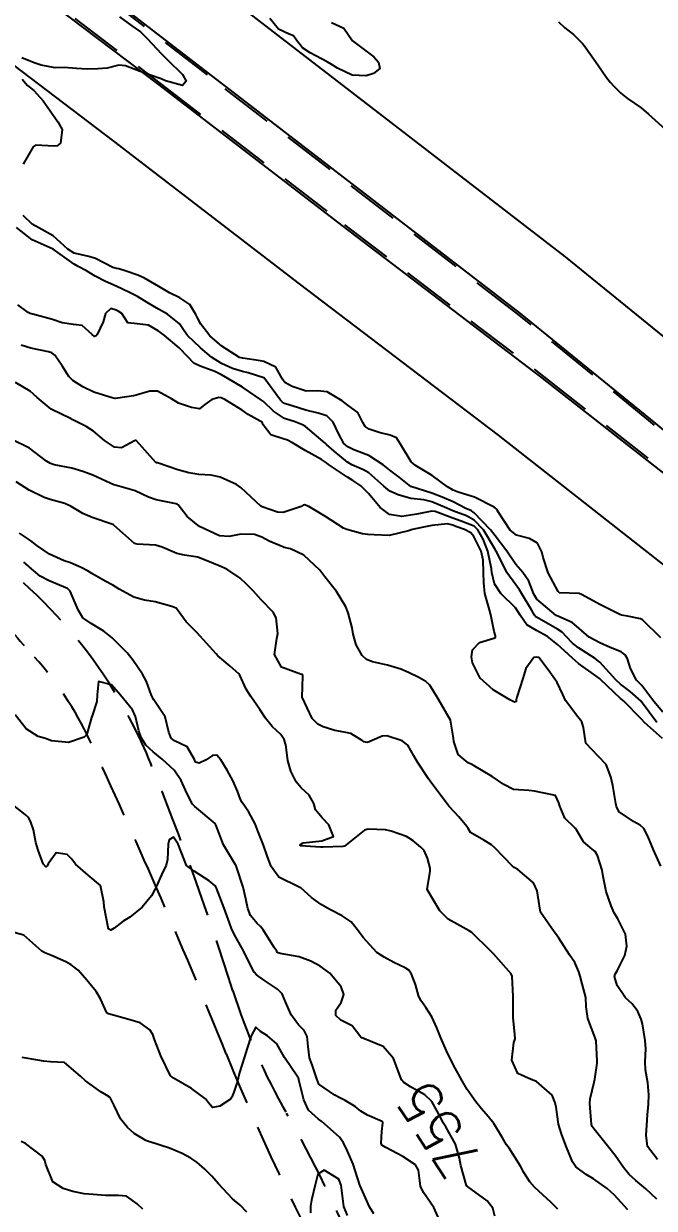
# Model space of a CAD drawing. Header units: metres. Extents: x 298520 to 308411, y 7433745 to 7450750.
# Drawn here: x 302955.8 to 303015.2, y 7440633.1 to 7440744.9 of the extents above; entities that cross this region are included whole.
import ezdxf
from ezdxf.enums import TextEntityAlignment as Align

# ---------------------------------------------------------------- set-up
doc = ezdxf.new("R2010")
doc.units = ezdxf.units.M
doc.header["$LTSCALE"] = 10
doc.linetypes.add('DASHED', pattern=[0.75, 0.5, -0.25])
for name, color, linetype in [('Canteiro', 45, 'DASHED'), ('Cotas', 45, 'Continuous'), ('Curvas de Nivel 1m', 11, 'Continuous'), ('Curvas de Nivel 5m', 15, 'Continuous'), ('Vias Primárias', 230, 'Continuous'), ('Vias Secundárias', 230, 'DASHED')]:
    doc.layers.add(name, color=color, linetype=linetype)
doc.styles.add('Style-STANDARD', font='STANDARD.shx')

msp = doc.modelspace()

# ---------------------------------------------------------------- linework, layer by layer
at = {"layer": 'Canteiro'}
msp.add_lwpolyline([(303015.27, 7440707), (303002.5, 7440717.37), (302973.1, 7440740.04), (302960.94, 7440749.43), (302932.6, 7440770.65), (302912.69, 7440785.99), (302895.19, 7440800.14), (302885.2, 7440808.52)], dxfattribs=at)
msp.add_lwpolyline([(302885.31, 7440804.96, 0.014303), (302916.52, 7440779.78), (302941.96, 7440759.8), (302954.62, 7440749.9), (302968.5, 7440739.36), (302986.02, 7440725.9), (303004.79, 7440711.59), (303019.58, 7440699.98, -0.0172)], format="xyb", dxfattribs=at)
at = {"layer": 'Curvas de Nivel 1m', "flags": 128}
for points, elevation in [([(303006.21, 7440745.04), (303006.81, 7440744.49), (303007.63, 7440743.85), (303008.48, 7440743), (303008.62, 7440742.83), (303008.79, 7440742.61), (303009.93, 7440740.99), (303010.75, 7440739.81), (303011.11, 7440739.34), (303011.43, 7440738.97), (303012.1, 7440738.32), (303012.73, 7440737.83), (303013.99, 7440736.94), (303014.71, 7440736.34), (303016.27, 7440734.91)], 764), ([(303015.87, 7440686.91), (303014.14, 7440688.62), (303013.93, 7440688.72), (303012.72, 7440688.95), (303012.14, 7440689.05), (303011.99, 7440689.11), (303010.16, 7440690.03), (303008.39, 7440691), (303008.17, 7440691.11), (303006.31, 7440691.16), (303006.18, 7440691.3), (303005.22, 7440693.04), (303004.75, 7440694.51), (303004.64, 7440695.05), (303004.23, 7440695.85), (303003.48, 7440696.3), (303002.24, 7440696.6), (303001.65, 7440697.09), (303000.46, 7440698.9), (303000.34, 7440699.1), (303000.26, 7440699.16), (303000.13, 7440699.24), (302998.28, 7440700.18), (302996.75, 7440700.68), (302996.29, 7440700.86), (302995.74, 7440701.16), (302994.3, 7440702.24), (302992.72, 7440703.19), (302992.32, 7440703.53), (302991.3, 7440705.21), (302990.93, 7440705.79), (302990.35, 7440706.06), (302989.29, 7440706.29), (302988.36, 7440706.62), (302987.97, 7440706.86), (302987.76, 7440707.25), (302987.29, 7440708.17), (302986.38, 7440708.86), (302985.81, 7440709.28), (302984.4, 7440710.14), (302983.48, 7440710.22), (302982.4, 7440710.21), (302981.1, 7440710.63), (302980.41, 7440711.03), (302980.19, 7440711.34), (302979.55, 7440712.47), (302978.43, 7440713), (302978.12, 7440713.05), (302976.43, 7440713.31), (302976.14, 7440713.39), (302974.45, 7440714.44), (302973.33, 7440715.42), (302972.47, 7440716.53), (302972.16, 7440717.11), (302972.02, 7440717.44), (302971.43, 7440718.39), (302970.5, 7440718.99), (302969.52, 7440719.47), (302968.51, 7440720.07), (302967.17, 7440720.85), (302966.53, 7440721.15), (302965.43, 7440721.52), (302964.74, 7440721.73), (302964.54, 7440721.77), (302964.19, 7440721.88), (302962.54, 7440722.71), (302961.91, 7440722.92), (302960.55, 7440723.23), (302959.95, 7440723.59), (302958.57, 7440724.85), (302957.19, 7440725.61), (302956.59, 7440725.96), (302955.72, 7440726.76)], 764), ([(303016.04, 7440679.91), (303015.2, 7440680.92), (303014.07, 7440682.42), (303013.82, 7440682.68), (303013.56, 7440682.94), (303013.01, 7440684.03), (303012.72, 7440684.95), (303012.49, 7440685.33), (303012.11, 7440685.6), (303011.07, 7440686.01), (303010.12, 7440686.46), (303009.11, 7440686.99), (303008.13, 7440687.82), (303007.5, 7440688.37), (303006.14, 7440688.96), (303005.99, 7440689.03), (303004.17, 7440690.58), (303003.87, 7440691.05), (303003.4, 7440692.28), (303002.85, 7440693.07), (303002.2, 7440693.85), (303001.33, 7440695.09), (303000.24, 7440696.55), (302999.8, 7440697.1), (302998.26, 7440698.73), (302998.02, 7440698.89), (302997.47, 7440699.13), (302996.27, 7440699.75), (302995.23, 7440700.21), (302994.28, 7440700.56), (302992.29, 7440701.19), (302991.18, 7440702.09), (302990.31, 7440702.75), (302989.68, 7440703.23), (302988.33, 7440704.12), (302986.92, 7440704.67), (302986.34, 7440704.94), (302985.98, 7440705.27), (302985.49, 7440706.14), (302984.96, 7440707.28), (302984.37, 7440707.88), (302983.56, 7440708.11), (302982.37, 7440708.42), (302981.69, 7440708.63), (302980.38, 7440709.04), (302980.19, 7440709.15), (302980, 7440709.34), (302978.76, 7440711.01), (302978.51, 7440711.36), (302978.47, 7440711.41), (302978.41, 7440711.45), (302976.95, 7440711.92), (302976.42, 7440712.05), (302975.48, 7440712.34), (302974.43, 7440712.82), (302973.49, 7440713.42), (302972.45, 7440714.28), (302971.23, 7440715.45), (302970.9, 7440715.89), (302970.47, 7440716.55), (302969.34, 7440717.47), (302968.49, 7440717.95), (302967.41, 7440718.57), (302966.5, 7440719.12), (302966.26, 7440719.26), (302965.77, 7440719.51), (302964.51, 7440720.1), (302963.5, 7440720.56), (302962.53, 7440721.04), (302961.7, 7440721.56), (302960.93, 7440721.97), (302960.54, 7440722.19), (302958.55, 7440723.6), (302956.57, 7440724.47), (302955.09, 7440725.64)], 763), ([(303015.48, 7440678.92), (303014.05, 7440680.89), (303014.02, 7440680.93), (303012.97, 7440681.85), (303012.07, 7440682.56), (303011.63, 7440682.96), (303010.1, 7440684.62), (303009.66, 7440684.98), (303008.11, 7440685.97), (303007.53, 7440686.42), (303006.96, 7440687.02), (303006.56, 7440687.45), (303006.13, 7440687.73), (303004.56, 7440688.62), (303004.14, 7440688.86), (303004.03, 7440688.94), (303003.94, 7440689.05), (303003.65, 7440689.56), (303002.75, 7440691.07), (303002.54, 7440691.44), (303002.18, 7440691.92), (303001.33, 7440693.09), (303000.5, 7440694.81), (303000.34, 7440695.1), (303000.22, 7440695.31), (302999.13, 7440697.11), (302998.25, 7440698.02), (302997.54, 7440698.42), (302996.26, 7440698.9), (302995.67, 7440699.16), (302994.27, 7440699.76), (302993.51, 7440699.94), (302992.28, 7440700.07), (302991.08, 7440700.41), (302990.29, 7440700.77), (302989.73, 7440701.23), (302988.31, 7440702.48), (302987.83, 7440702.77), (302986.72, 7440703.26), (302986.32, 7440703.5), (302985.07, 7440704.55), (302984.34, 7440705.18), (302984.21, 7440705.29), (302982.36, 7440706.86), (302982.08, 7440707.03), (302981.27, 7440707.33), (302980.57, 7440707.54), (302980.37, 7440707.62), (302979.34, 7440708.31), (302978.38, 7440709.21), (302978.31, 7440709.28), (302978.2, 7440709.36), (302976.4, 7440710.59), (302975.02, 7440711.4), (302974.42, 7440711.73), (302973.79, 7440712.05), (302972.42, 7440712.57), (302971.83, 7440712.84), (302971.26, 7440713.45), (302970.45, 7440714.28), (302969.02, 7440715.47), (302968.47, 7440715.9), (302967.55, 7440716.41), (302966.47, 7440716.56), (302965.61, 7440716.65), (302965.03, 7440717.52), (302964.7, 7440717.74), (302964.49, 7440717.85), (302964.01, 7440718.01), (302963.48, 7440717.54), (302963.27, 7440716.75), (302962.72, 7440715.55), (302962.6, 7440715.41), (302962.46, 7440715.36), (302962.23, 7440715.55), (302961.3, 7440716.4), (302960.47, 7440716.5), (302959.42, 7440716.64), (302958.48, 7440716.95), (302956.64, 7440717.46), (302956.48, 7440717.51), (302956.39, 7440717.53), (302956.19, 7440717.62), (302955.21, 7440718.36)], 762), ([(303016.01, 7440677.41), (303014.32, 7440678.93), (303014.03, 7440679.23), (303012.34, 7440680.96), (303012.19, 7440681.09), (303012.06, 7440681.21), (303010.18, 7440682.98), (303010.07, 7440683.08), (303009.74, 7440683.32), (303008.1, 7440684.51), (303007.54, 7440685.01), (303006.79, 7440685.7), (303006.12, 7440686.29), (303005.16, 7440687.04), (303004.13, 7440687.61), (303003.22, 7440688.15), (303002.59, 7440689.07), (303002.15, 7440689.75), (303000.76, 7440691.09), (303000.18, 7440692.02), (302999.92, 7440693.1), (302999.88, 7440693.43), (302999.55, 7440695.11), (302999.12, 7440696.22), (302998.61, 7440697.12), (302998.25, 7440697.45), (302997.04, 7440697.93), (302996.25, 7440698.22), (302994.58, 7440698.84), (302994.26, 7440698.88), (302992.84, 7440698.6), (302992.26, 7440698.49), (302991.42, 7440698.37), (302990.26, 7440698.56), (302989.39, 7440699.23), (302988.28, 7440700.55), (302987.57, 7440701.25), (302986.8, 7440701.77), (302986.3, 7440702.07), (302984.53, 7440703.29), (302984.32, 7440703.45), (302983.85, 7440703.76), (302982.33, 7440704.6), (302981.12, 7440705.33), (302980.6, 7440705.59), (302980.35, 7440705.66), (302979.07, 7440706.07), (302978.36, 7440707.03), (302978.26, 7440707.26), (302978.08, 7440707.36), (302976.96, 7440707.98), (302976.37, 7440708.41), (302974.75, 7440709.41), (302974.39, 7440709.56), (302974.19, 7440709.6), (302973.51, 7440709.42), (302972.87, 7440708.94), (302972.37, 7440708.54), (302971.59, 7440708.66), (302970.38, 7440709.07), (302969.72, 7440709.47), (302968.39, 7440710.19), (302967.67, 7440710.21), (302966.39, 7440709.81), (302966.14, 7440709.76), (302964.64, 7440709.53), (302964.42, 7440709.49), (302964.38, 7440709.49), (302964.2, 7440709.53), (302962.39, 7440710.11), (302961.36, 7440710.6), (302960.41, 7440711.19), (302960.05, 7440711.58), (302959.42, 7440712.59), (302958.72, 7440713.6), (302958.44, 7440713.8), (302958.12, 7440713.92), (302956.44, 7440714.25), (302955.55, 7440714.53)], 761), ([(303015.53, 7440637.69), (303014.6, 7440638.92), (303014.48, 7440640), (303014.55, 7440640.92), (303014.61, 7440641.9), (303014.71, 7440642.92), (303014.73, 7440643.8), (303014.62, 7440644.92), (303014.42, 7440646.14), (303014.37, 7440646.92), (303014.44, 7440648.14), (303014.39, 7440648.92), (303014.13, 7440650.48), (303014.01, 7440650.93), (303013.7, 7440651.65), (303013.16, 7440652.39), (303012.54, 7440652.95), (303011.73, 7440654.11), (303011.5, 7440654.96), (303011.54, 7440655.17), (303011.75, 7440655.5), (303012.47, 7440656.95), (303012.64, 7440657.81), (303012.52, 7440658.95), (303011.8, 7440660.41), (303011.46, 7440660.96), (303011.16, 7440661.63), (303010.71, 7440662.97), (303010.42, 7440664.41), (303010.34, 7440664.98), (303009.88, 7440666.39), (303009.66, 7440666.77), (303009.38, 7440666.99), (303008.57, 7440667.68), (303007.9, 7440668.81), (303007.84, 7440668.93), (303007.74, 7440669), (303006.8, 7440669.9), (303006.32, 7440671.02), (303006.25, 7440671.34), (303005.94, 7440672.03), (303004.71, 7440672.28), (303003.95, 7440672.45), (303003.4, 7440672.51), (303001.95, 7440672.61), (303001.04, 7440673.09), (302999.96, 7440673.85), (302998.25, 7440674.85), (302997.98, 7440674.99), (302997.7, 7440675.12), (302996.76, 7440675.91), (302996.34, 7440677.14), (302996.3, 7440677.44), (302996.02, 7440679.15), (302994.86, 7440681.16), (302994.07, 7440682.44), (302993.7, 7440682.81), (302993.04, 7440683.19), (302992.08, 7440683.65), (302991.34, 7440683.95), (302990.09, 7440684.33), (302988.67, 7440684.66), (302988.1, 7440684.89), (302987.68, 7440685.25), (302987.12, 7440686.26), (302986.86, 7440687.26), (302986.74, 7440687.87), (302986.38, 7440689.27), (302986.15, 7440689.84), (302985.27, 7440691.28), (302984.19, 7440692.68), (302983.7, 7440693.29), (302982.21, 7440694.72), (302980.95, 7440695.33), (302980.34, 7440695.46), (302980.22, 7440695.5), (302978.91, 7440696.03), (302978.23, 7440696.42), (302977.55, 7440696.68), (302976.24, 7440696.71), (302975.14, 7440696.49), (302974.23, 7440696.54), (302972.37, 7440697.43), (302972.24, 7440697.51), (302971.19, 7440698.38), (302970.34, 7440699.46), (302970.26, 7440699.53), (302970.16, 7440699.56), (302968.27, 7440699.93), (302967.55, 7440700.21), (302966.28, 7440700.79), (302964.53, 7440701.28), (302964.29, 7440701.36), (302963.93, 7440701.53), (302962.3, 7440702.28), (302961.37, 7440702.63), (302960.31, 7440702.93), (302958.64, 7440703.26), (302958.31, 7440703.37), (302957.93, 7440703.6), (302956.33, 7440704.83), (302954.67, 7440705.65)], 759), ([(303015.49, 7440633.95), (303014.44, 7440634.92), (303013.51, 7440635.7), (303012.87, 7440636.29), (303012.34, 7440636.95), (303011.54, 7440638.07), (303010.83, 7440638.97), (303009.57, 7440640.54), (303009.38, 7440640.8), (303009.32, 7440640.98), (303009.18, 7440642.58), (303009.15, 7440642.99), (303009.18, 7440643.41), (303009.56, 7440644.98), (303009.63, 7440645.28), (303009.84, 7440646.78), (303009.86, 7440646.98), (303009.76, 7440648.88), (303009.74, 7440648.98), (303009.67, 7440649.17), (303008.97, 7440650.99), (303008.82, 7440652.11), (303008.78, 7440652.99), (303008.45, 7440654.28), (303008.24, 7440655), (303008.14, 7440655.39), (303007.76, 7440656.27), (303007.25, 7440657.02), (303006.24, 7440658.57), (303005.93, 7440659.03), (303005.79, 7440659.19), (303004.52, 7440661.04), (303004.25, 7440662.63), (303004.2, 7440663.05), (303003.84, 7440663.81), (303002.37, 7440665.07), (303002.03, 7440665.24), (303001.87, 7440665.36), (303000.22, 7440667.1), (302999.89, 7440667.39), (302999.17, 7440667.83), (302997.9, 7440668.55), (302997.69, 7440668.92), (302997.58, 7440669.12), (302996.81, 7440670.03), (302995.93, 7440670.96), (302995.77, 7440671.15), (302995.23, 7440671.87), (302994.28, 7440673.17), (302993.96, 7440673.63), (302992.91, 7440675.19), (302992.58, 7440675.78), (302992, 7440676.8), (302991.48, 7440677.21), (302990.01, 7440677.66), (302989.59, 7440677.64), (302988.63, 7440677.23), (302988.19, 7440677.05), (302988, 7440677.07), (302987.88, 7440677.12), (302987.71, 7440677.24), (302986.64, 7440677.89), (302986.01, 7440678.02), (302985.13, 7440678.16), (302984.02, 7440678.51), (302983.5, 7440678.78), (302982.99, 7440679.31), (302982.05, 7440681.32), (302982.09, 7440683.31), (302982.08, 7440683.47), (302981.89, 7440683.5), (302980.09, 7440684.16), (302979.44, 7440685.35), (302979.64, 7440686.86), (302979.75, 7440687.34), (302979.6, 7440688.8), (302979.29, 7440689.35), (302978.16, 7440690.52), (302977.42, 7440691.37), (302976.79, 7440691.99), (302976.18, 7440692.55), (302974.93, 7440693.4), (302974.2, 7440693.72), (302973.67, 7440693.95), (302972.21, 7440694.53), (302970.93, 7440694.73), (302970.21, 7440694.88), (302968.83, 7440695.47), (302968.22, 7440695.66), (302966.47, 7440695.75), (302966.23, 7440695.82), (302964.32, 7440697.53), (302964.24, 7440697.57), (302964.17, 7440697.6), (302962.25, 7440698.26), (302961.34, 7440698.65), (302960.26, 7440699.32), (302959.66, 7440699.59), (302958.27, 7440699.98), (302957.71, 7440700.16), (302956.28, 7440700.84), (302955.07, 7440701.64)], 758), ([(303012.75, 7440632.94), (303011.49, 7440634.34), (303010.79, 7440634.97), (303009.51, 7440635.87), (303008.81, 7440636.28), (303007.83, 7440637.01), (303007.53, 7440637.47), (303006.9, 7440639.02), (303006.48, 7440640.1), (303006.21, 7440641.02), (303005.98, 7440642.64), (303005.91, 7440643.03), (303005.6, 7440643.75), (303004.15, 7440645.04), (303003.62, 7440645.25), (303002.37, 7440645.81), (303001.82, 7440647.08), (303002.01, 7440648.73), (303002.11, 7440649.07), (303002.09, 7440649.49), (303001.93, 7440651.08), (303001.93, 7440651.31), (303001.93, 7440653.08), (303001.83, 7440654.99), (303001.81, 7440655.08), (303001.79, 7440655.13), (303001.74, 7440655.22), (303000.07, 7440657.1), (302999.77, 7440657.42), (302998.03, 7440659.12), (302997.79, 7440659.28), (302997.49, 7440659.42), (302995.8, 7440660.37), (302995.03, 7440661.16), (302993.83, 7440663.17), (302994.11, 7440664.91), (302994.11, 7440665.17), (302993.87, 7440666.12), (302993.55, 7440666.84), (302993.23, 7440667.18), (302992.48, 7440667.78), (302991.89, 7440668.16), (302990.43, 7440668.69), (302989.9, 7440668.79), (302988.25, 7440668.88), (302987.9, 7440668.77), (302986.02, 7440667.27), (302985.88, 7440667.24), (302984.01, 7440667.16), (302983.88, 7440667.16), (302983.76, 7440667.17), (302981.88, 7440667.29), (302981.86, 7440667.32), (302981.85, 7440667.35), (302981.88, 7440667.42), (302982.14, 7440667.57), (302983.89, 7440667.75), (302984.99, 7440668.18), (302984.56, 7440669.28), (302983.91, 7440669.93), (302983.31, 7440670.68), (302983.13, 7440671.3), (302982.7, 7440672.07), (302981.95, 7440672.75), (302981.46, 7440673.32), (302980.97, 7440674.33), (302980.69, 7440675.33), (302980.51, 7440676.82), (302980.35, 7440677.34), (302980.01, 7440677.79), (302979.22, 7440678.55), (302978.58, 7440679.35), (302978.03, 7440680.15), (302977.19, 7440681.37), (302976.76, 7440682.08), (302976.15, 7440683.39), (302976.07, 7440683.52), (302975.25, 7440684.24), (302974.1, 7440685.23), (302973.93, 7440685.41), (302972.12, 7440687.43), (302971.11, 7440688.42), (302970.33, 7440689.46), (302970.15, 7440689.73), (302969.74, 7440689.87), (302968.16, 7440690.32), (302967.18, 7440690.48), (302966.16, 7440690.75), (302964.78, 7440691.52), (302964.18, 7440691.9), (302963.45, 7440692.27), (302962.19, 7440693), (302961.85, 7440693.22), (302961.2, 7440693.56), (302960.2, 7440693.99), (302959.58, 7440694.2), (302958.21, 7440694.81), (302957.03, 7440695.62), (302956.58, 7440695.98), (302956.23, 7440696.22), (302955.39, 7440696.79)], 757), ([(303006.14, 7440633.02), (303005.48, 7440633.66), (303003.98, 7440635.05), (303003.51, 7440635.58), (303002.94, 7440636.48), (303002.63, 7440637.06), (303001.55, 7440638.75), (303001.31, 7440639.08), (303000.92, 7440639.73), (303000.12, 7440641.09), (302999.58, 7440641.75), (302998.94, 7440642.47), (302998.41, 7440643.12), (302997.61, 7440644.3), (302997.13, 7440645.13), (302996.45, 7440646.32), (302996.02, 7440647.15), (302995.66, 7440647.96), (302995.12, 7440649.16), (302994.73, 7440650.11), (302994.27, 7440651.16), (302993.7, 7440652.05), (302993.23, 7440652.7), (302993.02, 7440653.18), (302992.72, 7440654.2), (302992.36, 7440655.19), (302992.11, 7440655.55), (302991.75, 7440655.77), (302990.69, 7440656.27), (302989.76, 7440656.77), (302989.07, 7440657.23), (302987.78, 7440658.63), (302987.34, 7440659.25), (302986.65, 7440660.11), (302985.81, 7440660.7), (302984.64, 7440661.28), (302983.82, 7440661.75), (302982.93, 7440662.41), (302981.9, 7440663.32), (302981.83, 7440663.36), (302981.76, 7440663.39), (302979.85, 7440664.34), (302979.11, 7440665.35), (302978.76, 7440666.24), (302978.38, 7440667.36), (302977.9, 7440668.61), (302977.6, 7440669.36), (302977.02, 7440670.47), (302976.37, 7440671.38), (302976.21, 7440671.66), (302975.94, 7440672.45), (302975.52, 7440673.39), (302974.95, 7440674.42), (302974.38, 7440675.41), (302973.99, 7440675.85), (302973.57, 7440675.83), (302972.98, 7440675.42), (302972.32, 7440675.08), (302971.98, 7440675.2), (302971.87, 7440675.43), (302971.19, 7440676.64), (302970, 7440677.19), (302969.67, 7440677.46), (302969.45, 7440678.03), (302969.12, 7440679.47), (302968.05, 7440681.06), (302967.83, 7440681.48), (302967.37, 7440682.79), (302966.98, 7440683.5), (302966.09, 7440684.79), (302965.52, 7440685.52), (302964.12, 7440686.91), (302963.35, 7440687.54), (302962.13, 7440688.27), (302961.37, 7440688.8), (302960.93, 7440689.57), (302960.17, 7440691.31), (302959.92, 7440691.58), (302958.18, 7440692.31), (302957.32, 7440692.75), (302956.28, 7440693.63), (302956.19, 7440693.71), (302955.78, 7440694.06)], 756), ([(302995.26, 7440631.35), (302994.45, 7440633.16), (302993.49, 7440634.58), (302993.21, 7440635.17), (302993.01, 7440636.67), (302992.72, 7440637.18), (302991.53, 7440637.97), (302989.94, 7440638.83), (302989.55, 7440639.05), (302989.5, 7440639.22), (302989.56, 7440640.33), (302989.65, 7440641.14), (302989.63, 7440641.22), (302989.57, 7440641.28), (302988.2, 7440641.86), (302987.58, 7440642.24), (302987.02, 7440642.69), (302986.09, 7440643.26), (302985.6, 7440643.52), (302985.13, 7440643.75), (302983.62, 7440644.8), (302983.41, 7440645.29), (302982.97, 7440646.64), (302982.74, 7440647.3), (302982.6, 7440648.37), (302982.52, 7440649.31), (302982.23, 7440649.87), (302981.68, 7440650.41), (302981.01, 7440651.33), (302980.47, 7440652.56), (302980.16, 7440653.34), (302979.72, 7440653.77), (302978.5, 7440654.58), (302977.74, 7440655.11), (302977.51, 7440655.36), (302976.91, 7440656.53), (302976.5, 7440657.38), (302975.78, 7440658.68), (302975.4, 7440659.39), (302975.18, 7440660.01), (302974.69, 7440661.4), (302973.95, 7440663.29), (302973.9, 7440663.41), (302973.83, 7440663.52), (302973.28, 7440663.98), (302971.85, 7440664.91), (302971.13, 7440665.45), (302970.62, 7440666.71), (302970.33, 7440667.46), (302969.89, 7440668.1), (302969.49, 7440667.86), (302969.4, 7440667.46), (302969.33, 7440666), (302969.2, 7440665.47), (302968.78, 7440664.54), (302968.29, 7440663.48), (302968.14, 7440663.16), (302967.82, 7440662.57), (302966.96, 7440661.49), (302965.8, 7440660.55), (302965.15, 7440660.17), (302964.31, 7440659.52), (302963.99, 7440659.33), (302963.79, 7440659.47), (302963.75, 7440659.53), (302963.73, 7440659.6), (302963.37, 7440661.53), (302963.33, 7440662.02), (302963.02, 7440663.54), (302961.85, 7440664.52), (302960.67, 7440665.57), (302960.32, 7440666.03), (302959.87, 7440666.48), (302958.83, 7440666.64), (302958.1, 7440665.6), (302958.03, 7440665.43), (302957.86, 7440665.32), (302957.62, 7440665.6), (302957.13, 7440666.87), (302956.93, 7440667.61), (302956.71, 7440668.81), (302956.43, 7440669.62), (302956.24, 7440669.95), (302955.92, 7440670.25), (302954.11, 7440671.65)], 754), ([(302988.79, 7440632.55), (302988.39, 7440633.24), (302987.5, 7440635.2), (302987.49, 7440635.25), (302987.48, 7440635.28), (302986.84, 7440637.26), (302986.31, 7440638.49), (302985.93, 7440639.27), (302985.56, 7440639.79), (302983.88, 7440641.29), (302983.58, 7440641.5), (302982.63, 7440642.35), (302982.2, 7440643.31), (302981.73, 7440645.21), (302981.71, 7440645.32), (302981.68, 7440645.38), (302981.62, 7440645.47), (302980.37, 7440647.33), (302979.66, 7440648.61), (302978.78, 7440649.35), (302978.1, 7440649.78), (302977.68, 7440650.17), (302977.24, 7440649.37), (302976.84, 7440648.19), (302976.59, 7440647.38), (302976.14, 7440645.9), (302976.01, 7440645.38), (302975.93, 7440645.08), (302975.6, 7440644.05), (302975.41, 7440643.57), (302975.27, 7440643.39), (302974.27, 7440642.72), (302973.58, 7440642.6), (302973.21, 7440643.04), (302972.92, 7440643.42), (302971.61, 7440644.4), (302969.75, 7440645.46), (302969.62, 7440645.58), (302968.7, 7440647.47), (302968.11, 7440649.03), (302967.95, 7440649.48), (302967.68, 7440649.94), (302966.77, 7440650.58), (302965.69, 7440650.91), (302963.78, 7440651.44), (302963.69, 7440651.47), (302963.65, 7440651.49), (302963.63, 7440651.53), (302963.03, 7440652.86), (302962.6, 7440653.55), (302961.73, 7440654.63), (302960.91, 7440655.57), (302960.25, 7440656.07), (302959.75, 7440656.33), (302958.41, 7440656.94), (302957.76, 7440657.21), (302957.5, 7440657.35), (302957.21, 7440657.61), (302955.78, 7440658.85), (302954.15, 7440659.29)], 753), ([(302976.81, 7440632.72), (302976.18, 7440633.38), (302975.48, 7440633.99), (302974.16, 7440635.4), (302973.51, 7440636.13), (302972.86, 7440636.77), (302972.09, 7440637.43), (302971.53, 7440637.82), (302970.73, 7440638.26), (302969.54, 7440638.76), (302967.67, 7440639.36), (302967.55, 7440639.4), (302967.29, 7440639.48), (302966.2, 7440640.14), (302965.57, 7440640.72), (302964.9, 7440641.52), (302964.32, 7440642.79), (302963.93, 7440643.53), (302963.6, 7440643.76), (302963.06, 7440644.08), (302961.62, 7440645.11), (302961.13, 7440645.56), (302959.64, 7440646.83), (302958.31, 7440646.92), (302957.64, 7440646.97), (302957.1, 7440647.07), (302955.64, 7440647.32)], 752), ([(302967, 7440633.02), (302966.47, 7440633.5), (302965.48, 7440634.24), (302964.73, 7440634.28), (302963.48, 7440634.29), (302962.34, 7440634.39), (302961.49, 7440634.46), (302960.41, 7440634.66), (302959.5, 7440634.95), (302958.53, 7440635.59), (302957.88, 7440637.23), (302957.78, 7440637.6), (302957.53, 7440638.02), (302955.96, 7440639.21), (302955.55, 7440639.4)], 751), ([(302986.32, 7440632.4), (302985.96, 7440633.27), (302985.75, 7440635.01), (302985.72, 7440635.27), (302985.51, 7440635.83), (302984.12, 7440636.68), (302983.51, 7440636.3), (302983.25, 7440635.29), (302982.92, 7440633.86), (302982.81, 7440633.3), (302982.82, 7440632.66)], 752)]:
    msp.add_lwpolyline(points, dxfattribs=dict(at, elevation=elevation))
at = {"layer": 'Curvas de Nivel 5m', "flags": 128}
for points, elevation in [([(302964.81, 7440745.53), (302965.97, 7440744.68), (302966.8, 7440744.11), (302967.43, 7440743.49), (302968.78, 7440742.02), (302969.33, 7440741.47), (302970.75, 7440740.09), (302971.1, 7440739.45), (302970.74, 7440739.03), (302969.14, 7440739.48), (302968.75, 7440739.68), (302968.47, 7440739.76), (302966.76, 7440740.36), (302965.38, 7440740.91), (302964.76, 7440740.97), (302963.64, 7440740.67), (302962.76, 7440740.61), (302961.76, 7440740.57), (302960.76, 7440740.66), (302959.61, 7440740.74), (302958.76, 7440740.71), (302957.43, 7440740.95), (302956.77, 7440741.19), (302955.59, 7440741.64)], 765), ([(302984.81, 7440744.99), (302985.98, 7440744.45), (302986.79, 7440743.26), (302988.78, 7440741.75), (302989.23, 7440741.24), (302989.35, 7440740.65), (302988.76, 7440740.16), (302988.06, 7440739.94), (302986.75, 7440740.03), (302985.37, 7440740.67), (302984.77, 7440741.05), (302984.38, 7440741.29), (302982.78, 7440742.14), (302982.06, 7440742.59), (302981.49, 7440743.33), (302981.21, 7440743.74), (302980.8, 7440743.89), (302979.81, 7440744.35), (302978.98, 7440745.36)], 765), ([(302955.64, 7440739.64), (302956.15, 7440739.04), (302956.73, 7440738.56), (302957.61, 7440737.61), (302958.7, 7440736.03), (302959, 7440735.6), (302959.4, 7440734.88), (302959.26, 7440733.59), (302958.92, 7440733.35), (302958.67, 7440733.33), (302956.89, 7440733.4), (302956.67, 7440733.26), (302955.72, 7440731.63)], 765), ([(303015.87, 7440665.37), (303015.16, 7440666.92), (303014.62, 7440668.19), (303014.25, 7440668.93), (303013.91, 7440669.23), (303013.27, 7440669.58), (303011.93, 7440670.51), (303011.69, 7440670.96), (303011.61, 7440671.28), (303011.34, 7440672.97), (303011.14, 7440673.79), (303010.7, 7440674.97), (303009.99, 7440675.72), (303008.79, 7440676.99), (303008.56, 7440678.45), (303008.42, 7440679), (303008.03, 7440679.46), (303006.88, 7440681.02), (303006.61, 7440681.58), (303006.07, 7440682.72), (303005.86, 7440683.03), (303005.23, 7440683.89), (303004.37, 7440685.05), (303004.1, 7440685.1), (303003.87, 7440685.05), (303003.12, 7440684.03), (303002.86, 7440683.07), (303002.29, 7440681.31), (303002.23, 7440681.08), (303002.22, 7440680.91), (303002.05, 7440680.84), (303001.63, 7440681.08), (303000.06, 7440682.01), (302998.83, 7440683.11), (302998.09, 7440684.57), (302998.01, 7440685.12), (302998.11, 7440685.8), (302998.75, 7440686.48), (303000.12, 7440686.88), (303000.26, 7440686.96), (303000.26, 7440687.1), (303000.13, 7440687.51), (302999.82, 7440689.1), (302999.7, 7440689.55), (302999.27, 7440691.11), (302999.17, 7440692.12), (302999.14, 7440693.11), (302999.09, 7440694.24), (302998.91, 7440695.11), (302998.24, 7440696.48), (302997.94, 7440696.82), (302997.34, 7440697.13), (302996.54, 7440697.44), (302996.25, 7440697.54), (302995.74, 7440697.67), (302994.25, 7440697.53), (302993.95, 7440697.47), (302992.58, 7440697.19), (302992.32, 7440697.11), (302992.24, 7440697.08), (302992.06, 7440697.01), (302990.24, 7440696.59), (302988.84, 7440696.63), (302988.24, 7440696.68), (302987.74, 7440696.75), (302986.24, 7440697.14), (302985.95, 7440697.27), (302984.25, 7440698.37), (302982.67, 7440699.31), (302982.27, 7440699.47), (302982.14, 7440699.44), (302981.93, 7440699.31), (302980.26, 7440698.74), (302979.7, 7440698.79), (302978.26, 7440699.27), (302978.2, 7440699.3), (302978.13, 7440699.36), (302976.29, 7440701.09), (302975.86, 7440701.39), (302974.3, 7440702.09), (302973.45, 7440702.27), (302972.3, 7440702.32), (302971.35, 7440702.49), (302970.31, 7440702.77), (302968.38, 7440703.42), (302968.31, 7440703.45), (302968.29, 7440703.45), (302968.24, 7440703.48), (302967.2, 7440704.62), (302966.41, 7440705.51), (302966.37, 7440705.54), (302966.34, 7440705.55), (302966.31, 7440705.54), (302966.23, 7440705.51), (302965.01, 7440704.84), (302964.33, 7440704.9), (302963.41, 7440705.54), (302962.35, 7440706.41), (302961.66, 7440706.86), (302960.36, 7440707.53), (302960.25, 7440707.58), (302958.37, 7440708.5), (302957.05, 7440709.61), (302956.39, 7440710.21), (302955.02, 7440711.03)], 760), ([(303000.22, 7440632.34), (303000.03, 7440633.09), (302999.48, 7440633.79), (302997.62, 7440635.13), (302997.56, 7440635.19), (302997.5, 7440635.33), (302997.01, 7440637.14), (302996.86, 7440637.81), (302996.49, 7440639.14), (302995.57, 7440640.76), (302995.34, 7440641.15), (302995.12, 7440641.61), (302994.25, 7440643.16), (302993.6, 7440643.78), (302992.25, 7440644.55), (302991.62, 7440644.95), (302991.41, 7440645.2), (302991.27, 7440645.56), (302990.65, 7440647.21), (302989.66, 7440648.34), (302987.77, 7440649.14), (302987.67, 7440649.17), (302987.57, 7440649.24), (302986.75, 7440650.32), (302985.69, 7440650.84), (302985.21, 7440651.27), (302985.21, 7440651.77), (302985.71, 7440652.51), (302985.97, 7440653.27), (302985.72, 7440654), (302984.65, 7440655.28), (302983.75, 7440655.94), (302982.86, 7440656.41), (302981.76, 7440656.83), (302979.97, 7440657.13), (302979.76, 7440657.18), (302979.69, 7440657.27), (302979.65, 7440657.34), (302979.41, 7440657.71), (302978.37, 7440659.35), (302978.11, 7440659.67), (302977.8, 7440659.96), (302977.16, 7440660.73), (302976.9, 7440661.37), (302976.73, 7440662.29), (302976.48, 7440663.38), (302975.86, 7440665.31), (302975.82, 7440665.39), (302975.74, 7440665.51), (302974.61, 7440667.4), (302973.91, 7440669.27), (302973.82, 7440669.41), (302971.93, 7440671), (302971.71, 7440671.22), (302971.57, 7440671.44), (302971.04, 7440672.54), (302970.64, 7440673.45), (302969.97, 7440674.44), (302968.85, 7440675.47), (302967.99, 7440676.17), (302967.29, 7440676.79), (302966.87, 7440677.5), (302966.65, 7440678.14), (302966.31, 7440679.51), (302966.03, 7440680.14), (302964.92, 7440681.52), (302964.06, 7440682.48), (302962.82, 7440682.79), (302962.71, 7440681.54), (302962.69, 7440680.9), (302962.22, 7440679.55), (302962.18, 7440679.4), (302962.02, 7440678.84), (302961.74, 7440677.82), (302961.49, 7440677.56), (302960, 7440677.05), (302958.39, 7440677.2), (302958, 7440677.36), (302957.82, 7440677.42), (302957.14, 7440677.61), (302956.01, 7440678.33), (302954.97, 7440679.64)], 755)]:
    msp.add_lwpolyline(points, dxfattribs=dict(at, elevation=elevation))
at = {"layer": 'Vias Primárias'}
for points in [[(303102.24, 7440564.55, -0.016011), (303100.5, 7440571.5, 0.022101), (303094.12, 7440595.71, 0.03909), (303082.55, 7440624.66, 0.018435), (303070.31, 7440647.34, 0.038402), (303057.92, 7440665.11, 0.005715), (303049.39, 7440675.3, 0.023067), (303042.34, 7440682.8, -0.006242), (303038.35, 7440686.77, 0.020995), (303027.23, 7440697.2, 0.00393), (303021.29, 7440702.23), (303015.39, 7440707.15), (303002.62, 7440717.53), (302973.22, 7440740.2), (302961.06, 7440749.59), (302932.72, 7440770.81), (302912.81, 7440786.15), (302895.31, 7440800.3), (302885.33, 7440808.67)], [(302899.76, 7440805.7), (302917.16, 7440791.64), (302936.91, 7440776.31), (302974.46, 7440747.83), (302977.37, 7440745.58), (303006.84, 7440722.86), (303019.71, 7440712.4), (303025.65, 7440707.45, -0.00393), (303031.67, 7440702.35, -0.020995), (303043.2, 7440691.53, 0.006242), (303047.07, 7440687.68, -0.023067), (303054.56, 7440679.72, -0.005715), (303063.18, 7440669.42, -0.038402), (303076.17, 7440650.79, -0.018435), (303088.65, 7440627.66, -0.03909), (303100.61, 7440597.73, -0.022101), (303107.14, 7440572.94, 0.023071), (303110.22, 7440561.48)], [(302885.18, 7440804.81, 0.014303), (302916.4, 7440779.62), (302941.84, 7440759.64), (302954.5, 7440749.74), (302968.38, 7440739.2), (302985.9, 7440725.74), (303004.67, 7440711.43), (303019.46, 7440699.82, -0.0172), (303026.77, 7440693.66, -0.019794), (303040.04, 7440680.68, -0.021476), (303051.05, 7440667.98, -0.005877), (303057.51, 7440659.65, -0.026427), (303067.61, 7440644.72, -0.023549), (303080.15, 7440621.48, -0.044331), (303093.88, 7440584.9, -0.019794), (303098.42, 7440566.18)], [(302829.32, 7440713.56), (302838.37, 7440732.72), (302843.05, 7440744.38), (302854.08, 7440765.88), (302860.26, 7440779.89), (302862.75, 7440784.02), (302866.69, 7440791.75, -0.179368), (302869.49, 7440794.33, -0.052738), (302871, 7440794.77, -0.111244), (302878.06, 7440794.47, -0.075617), (302884.55, 7440791.61, -0.012231), (302908.98, 7440775.22, -0.008647), (302921.51, 7440766.04, 0.040422), (302926.16, 7440763.07), (302945.24, 7440748.27), (302964.25, 7440733.8), (302981.77, 7440720.34), (303000.51, 7440706.06), (303015.26, 7440694.47, -0.0172), (303022.21, 7440688.61, -0.019794)]]:
    msp.add_lwpolyline(points, format="xyb", dxfattribs=at)
at = {"layer": 'Vias Secundárias'}
for points, elevation in [([(302996.07, 7440610.24), (302992.77, 7440616.55, -0.022644), (302987.29, 7440628.31, 0.032169), (302980.57, 7440642.04, -0.053493), (302975.5, 7440653.62, 0.020134), (302967.76, 7440675.07, 0.04624), (302963.84, 7440682.63, 0.077884), (302954.33, 7440693.32, -0.005445), (302946.58, 7440699.85, 0.067657), (302935, 7440707.36, 0.002346), (302927.32, 7440710.93, -0.059458), (302909.2, 7440722.04, 0.026709), (302888.92, 7440736.36, 0.073432), (302879.33, 7440740.58, 0.222174), (302861.04, 7440737.46, 0.139319), (302849.31, 7440723.2, 0.132179), (302847.31, 7440709.76, 0.030194), (302849.44, 7440697.68, 1.691524)], 752.36), ([(302853.22, 7440694.67), (302851.47, 7440700.46, -0.0985), (302850.18, 7440713.62, -0.113586), (302854.32, 7440725.89, -0.152629), (302865.59, 7440735.7, -0.224132), (302878.64, 7440735.35, -0.00318), (302886.59, 7440731.26, -0.082017), (302893.8, 7440725.83, 0.090732), (302896.72, 7440723.72, -0.048357), (302908.08, 7440716.86, 0.003037), (302912.8, 7440713.39, 0.054737), (302922.76, 7440707.7, -0.005313), (302931.96, 7440703.6, -0.042833), (302947.51, 7440694.79, -0.074629), (302952.61, 7440690.03, 0.016242), (302956.8, 7440685.09, -0.074943), (302961.99, 7440677.29, -0.006183), (302968.31, 7440663.32, -0.007416), (302974.88, 7440647.66, 0.034559), (302987.19, 7440622.31, -0.051041), (302992.15, 7440611.17, 0.724431)], 757.79)]:
    msp.add_lwpolyline(points, format="xyb", dxfattribs=dict(at, elevation=elevation))

# ---------------------------------------------------------------- texts
at = {"layer": 'Cotas', "style": 'Style-STANDARD'}
msp.add_text('755', height=4, rotation=123.0124, dxfattribs=at).set_placement((302994.94, 7440640.49, 755), align=Align.MIDDLE_CENTER)

doc.saveas('drawing.dxf')
